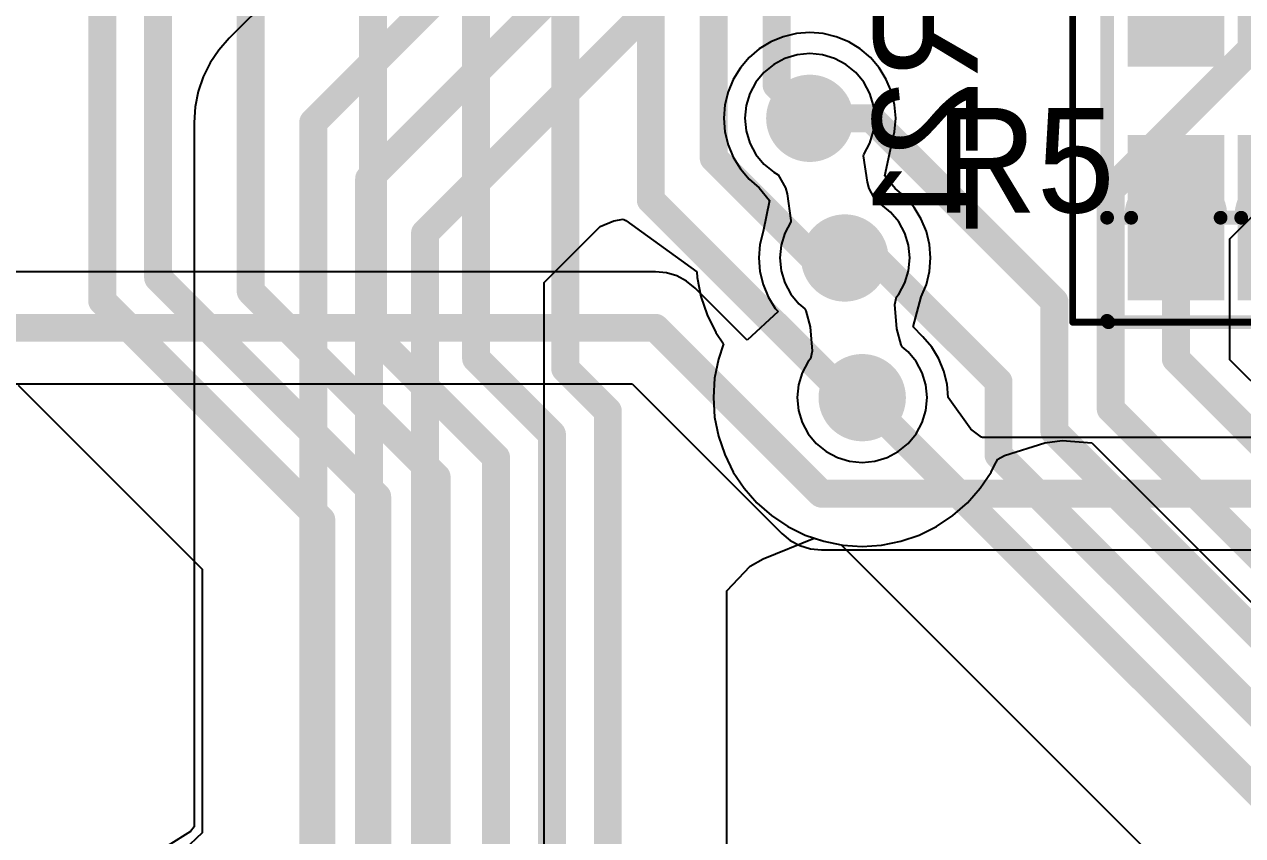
# Model space of a CAD drawing. Header units: millimetres. Extents: x 5.97 to 14.78, y 3.86 to 11.35.
# Drawn here: x 9.9952 to 10.3439, y 6.2696 to 6.5019 of the extents above; entities that cross this region are included whole.
import ezdxf

# ---------------------------------------------------------------- set-up
doc = ezdxf.new("R2010")
doc.units = ezdxf.units.MM
doc.header["$MEASUREMENT"] = 0
for name, color, linetype in [('BottomLayer', 5, 'Continuous'), ('BottomOverlay', 54, 'Continuous'), ('BottomPaste', 16, 'Continuous'), ('BottomSolder', 6, 'Continuous'), ('Mechanical13', 56, 'Continuous'), ('Mechanical15', 56, 'Continuous'), ('MidLayer1', 16, 'Continuous'), ('MidLayer2', 76, 'Continuous'), ('MultiLayer', 9, 'Continuous'), ('TopLayer', 1, 'Continuous'), ('TopOverlay', 2, 'Continuous')]:
    doc.layers.add(name, color=color, linetype=linetype)

# ---------------------------------------------------------------- blocks, each defined once
blk = doc.blocks.new('0603R_8CV_B_154')
at = {"layer": 'BottomLayer'}
for points in [[(-0.05413, 0.12106), (-0.05413, 0.09941), (-0.0128, 0.12106), (-0.0128, 0.09941)], [(0.0128, 0.12106), (0.0128, 0.09941), (0.05413, 0.12106), (0.05413, 0.09941)], [(-0.05413, 0.08957), (-0.05413, 0.06791), (-0.0128, 0.08957), (-0.0128, 0.06791)], [(0.0128, 0.08957), (0.0128, 0.06791), (0.05413, 0.08957), (0.05413, 0.06791)], [(-0.05413, 0.05807), (-0.05413, 0.03642), (-0.0128, 0.05807), (-0.0128, 0.03642)], [(0.0128, 0.05807), (0.0128, 0.03642), (0.05413, 0.05807), (0.05413, 0.03642)], [(-0.05413, 0.02657), (-0.05413, 0.00492), (-0.0128, 0.02657), (-0.0128, 0.00492)], [(0.0128, 0.02657), (0.0128, 0.00492), (0.05413, 0.02657), (0.05413, 0.00492)], [(-0.05413, -0.00492), (-0.05413, -0.02657), (-0.0128, -0.00492), (-0.0128, -0.02657)], [(0.0128, -0.00492), (0.0128, -0.02657), (0.05413, -0.00492), (0.05413, -0.02657)], [(-0.05413, -0.03642), (-0.05413, -0.05807), (-0.0128, -0.03642), (-0.0128, -0.05807)], [(0.0128, -0.03642), (0.0128, -0.05807), (0.05413, -0.03642), (0.05413, -0.05807)], [(-0.05413, -0.06791), (-0.05413, -0.08957), (-0.0128, -0.06791), (-0.0128, -0.08957)], [(0.0128, -0.06791), (0.0128, -0.08957), (0.05413, -0.06791), (0.05413, -0.08957)], [(-0.05413, -0.09941), (-0.05413, -0.12106), (-0.0128, -0.09941), (-0.0128, -0.12106)], [(0.0128, -0.09941), (0.0128, -0.12106), (0.05413, -0.09941), (0.05413, -0.12106)]]:
    blk.add_solid(points, dxfattribs=at)
at = {"layer": 'BottomOverlay', "const_width": 0.00394}
for points in [[(-0.06299, 0.12992), (-0.03346, 0.12992)], [(-0.06299, 0.12992), (-0.06299, -0.12992)], [(-0.03346, 0.12992), (0.03346, 0.12992)], [(0.03346, 0.12992), (0.06339, 0.12992)], [(0.06339, 0.12992), (0.06339, -0.12953)], [(-0.06299, -0.12992), (-0.03346, -0.12992)], [(-0.03346, -0.12992), (0.03346, -0.12992)], [(0.03346, -0.12992), (0.06299, -0.12992)], [(0.06339, -0.12953), (0.06299, -0.12992)]]:
    blk.add_lwpolyline(points, dxfattribs=at)
at = {"layer": 'BottomOverlay', "const_width": 0.00197}
for points in [[(-0.06398, 0.12992, 1), (-0.06201, 0.12992, 1)], [(-0.06398, 0.12992, 1), (-0.06201, 0.12992, 1)], [(-0.03445, 0.12992, 1), (-0.03248, 0.12992, 1)], [(-0.03445, 0.12992, 1), (-0.03248, 0.12992, 1)], [(0.03248, 0.12992, 1), (0.03445, 0.12992, 1)], [(0.03248, 0.12992, 1), (0.03445, 0.12992, 1)], [(0.0624, 0.12992, 1), (0.06437, 0.12992, 1)], [(0.0624, 0.12992, 1), (0.06437, 0.12992, 1)], [(-0.06398, -0.12992, 1), (-0.06201, -0.12992, 1)], [(-0.06398, -0.12992, 1), (-0.06201, -0.12992, 1)], [(-0.03445, -0.12992, 1), (-0.03248, -0.12992, 1)], [(-0.03445, -0.12992, 1), (-0.03248, -0.12992, 1)], [(0.03248, -0.12992, 1), (0.03445, -0.12992, 1)], [(0.03248, -0.12992, 1), (0.03445, -0.12992, 1)], [(0.06201, -0.12992, 1), (0.06398, -0.12992, 1)], [(0.06201, -0.12992, 1), (0.06398, -0.12992, 1)], [(0.0624, -0.12953, 1), (0.06437, -0.12953, 1)], [(0.0624, -0.12953, 1), (0.06437, -0.12953, 1)]]:
    blk.add_lwpolyline(points, format="xyb", close=True, dxfattribs=at)
at = {"layer": 'BottomPaste'}
for points in [[(-0.05713, 0.12406), (-0.05713, 0.09641), (-0.0098, 0.12406), (-0.0098, 0.09641)], [(0.0098, 0.12406), (0.0098, 0.09641), (0.05713, 0.12406), (0.05713, 0.09641)], [(-0.05713, 0.09257), (-0.05713, 0.06491), (-0.0098, 0.09257), (-0.0098, 0.06491)], [(0.0098, 0.09257), (0.0098, 0.06491), (0.05713, 0.09257), (0.05713, 0.06491)], [(-0.05713, 0.06107), (-0.05713, 0.03342), (-0.0098, 0.06107), (-0.0098, 0.03342)], [(0.0098, 0.06107), (0.0098, 0.03342), (0.05713, 0.06107), (0.05713, 0.03342)], [(-0.05713, 0.02957), (-0.05713, 0.00192), (-0.0098, 0.02957), (-0.0098, 0.00192)], [(0.0098, 0.02957), (0.0098, 0.00192), (0.05713, 0.02957), (0.05713, 0.00192)], [(-0.05713, -0.00192), (-0.05713, -0.02957), (-0.0098, -0.00192), (-0.0098, -0.02957)], [(0.0098, -0.00192), (0.0098, -0.02957), (0.05713, -0.00192), (0.05713, -0.02957)], [(-0.05713, -0.03342), (-0.05713, -0.06107), (-0.0098, -0.03342), (-0.0098, -0.06107)], [(0.0098, -0.03342), (0.0098, -0.06107), (0.05713, -0.03342), (0.05713, -0.06107)], [(-0.05713, -0.06491), (-0.05713, -0.09257), (-0.0098, -0.06491), (-0.0098, -0.09257)], [(0.0098, -0.06491), (0.0098, -0.09257), (0.05713, -0.06491), (0.05713, -0.09257)], [(-0.05713, -0.09641), (-0.05713, -0.12406), (-0.0098, -0.09641), (-0.0098, -0.12406)], [(0.0098, -0.09641), (0.0098, -0.12406), (0.05713, -0.09641), (0.05713, -0.12406)]]:
    blk.add_solid(points, dxfattribs=at)
at = {"layer": 'BottomSolder'}
for points in [[(-0.05663, 0.12356), (-0.05663, 0.09691), (-0.0103, 0.12356), (-0.0103, 0.09691)], [(0.0103, 0.12356), (0.0103, 0.09691), (0.05663, 0.12356), (0.05663, 0.09691)], [(-0.05663, 0.09207), (-0.05663, 0.06541), (-0.0103, 0.09207), (-0.0103, 0.06541)], [(0.0103, 0.09207), (0.0103, 0.06541), (0.05663, 0.09207), (0.05663, 0.06541)], [(-0.05663, 0.06057), (-0.05663, 0.03392), (-0.0103, 0.06057), (-0.0103, 0.03392)], [(0.0103, 0.06057), (0.0103, 0.03392), (0.05663, 0.06057), (0.05663, 0.03392)], [(-0.05663, 0.02907), (-0.05663, 0.00242), (-0.0103, 0.02907), (-0.0103, 0.00242)], [(0.0103, 0.02907), (0.0103, 0.00242), (0.05663, 0.02907), (0.05663, 0.00242)], [(-0.05663, -0.00242), (-0.05663, -0.02907), (-0.0103, -0.00242), (-0.0103, -0.02907)], [(0.0103, -0.00242), (0.0103, -0.02907), (0.05663, -0.00242), (0.05663, -0.02907)], [(-0.05663, -0.03392), (-0.05663, -0.06057), (-0.0103, -0.03392), (-0.0103, -0.06057)], [(0.0103, -0.03392), (0.0103, -0.06057), (0.05663, -0.03392), (0.05663, -0.06057)], [(-0.05663, -0.06541), (-0.05663, -0.09207), (-0.0103, -0.06541), (-0.0103, -0.09207)], [(0.0103, -0.06541), (0.0103, -0.09207), (0.05663, -0.06541), (0.05663, -0.09207)], [(-0.05663, -0.09691), (-0.05663, -0.12356), (-0.0103, -0.09691), (-0.0103, -0.12356)], [(0.0103, -0.09691), (0.0103, -0.12356), (0.05663, -0.09691), (0.05663, -0.12356)]]:
    blk.add_solid(points, dxfattribs=at)
at = {"layer": 'Mechanical13', "const_width": 0.00394}
for points in [[(-0.03346, 0.12992), (0.03346, 0.12992)], [(-0.03346, 0.12992), (-0.03346, 0.12303)], [(0.03346, 0.12992), (0.03346, 0.12303)], [(-0.03346, 0.09744), (-0.03346, 0.09154)], [(0.03346, 0.09744), (0.03346, 0.09154)], [(-0.03346, 0.06594), (-0.03346, 0.06004)], [(0.03346, 0.06594), (0.03346, 0.06004)], [(-0.03346, 0.03445), (-0.03346, 0.02854)], [(0.03346, 0.03445), (0.03346, 0.02854)], [(-0.03346, 0.00295), (-0.03346, -0.00295)], [(0.03346, 0.00295), (0.03346, -0.00295)], [(-0.03346, -0.02854), (-0.03346, -0.03445)], [(0.03346, -0.02854), (0.03346, -0.03445)], [(-0.03346, -0.06004), (-0.03346, -0.06594)], [(0.03346, -0.06004), (0.03346, -0.06594)], [(-0.03346, -0.09154), (-0.03346, -0.09744)], [(0.03346, -0.09154), (0.03346, -0.09744)], [(-0.03346, -0.12303), (-0.03346, -0.12992)], [(0.03346, -0.12303), (0.03346, -0.12992)], [(-0.03346, -0.12992), (0.03346, -0.12992)]]:
    blk.add_lwpolyline(points, dxfattribs=at)
at = {"layer": 'Mechanical13', "const_width": 0.00197}
for points in [[(-0.03445, 0.12992, 1), (-0.03248, 0.12992, 1)], [(-0.03445, 0.12992, 1), (-0.03248, 0.12992, 1)], [(0.03248, 0.12992, 1), (0.03445, 0.12992, 1)], [(0.03248, 0.12992, 1), (0.03445, 0.12992, 1)], [(-0.03445, 0.12303, 1), (-0.03248, 0.12303, 1)], [(-0.03445, 0.12303, 1), (-0.03248, 0.12303, 1)], [(0.03248, 0.12303, 1), (0.03445, 0.12303, 1)], [(0.03248, 0.12303, 1), (0.03445, 0.12303, 1)], [(-0.03445, 0.09744, 1), (-0.03248, 0.09744, 1)], [(-0.03445, 0.09744, 1), (-0.03248, 0.09744, 1)], [(0.03248, 0.09744, 1), (0.03445, 0.09744, 1)], [(0.03248, 0.09744, 1), (0.03445, 0.09744, 1)], [(-0.03445, 0.09154, 1), (-0.03248, 0.09154, 1)], [(-0.03445, 0.09154, 1), (-0.03248, 0.09154, 1)], [(0.03248, 0.09154, 1), (0.03445, 0.09154, 1)], [(0.03248, 0.09154, 1), (0.03445, 0.09154, 1)], [(-0.03445, 0.06594, 1), (-0.03248, 0.06594, 1)], [(-0.03445, 0.06594, 1), (-0.03248, 0.06594, 1)], [(0.03248, 0.06594, 1), (0.03445, 0.06594, 1)], [(0.03248, 0.06594, 1), (0.03445, 0.06594, 1)], [(-0.03445, 0.06004, 1), (-0.03248, 0.06004, 1)], [(-0.03445, 0.06004, 1), (-0.03248, 0.06004, 1)], [(0.03248, 0.06004, 1), (0.03445, 0.06004, 1)], [(0.03248, 0.06004, 1), (0.03445, 0.06004, 1)], [(-0.03445, 0.03445, 1), (-0.03248, 0.03445, 1)], [(-0.03445, 0.03445, 1), (-0.03248, 0.03445, 1)], [(0.03248, 0.03445, 1), (0.03445, 0.03445, 1)], [(0.03248, 0.03445, 1), (0.03445, 0.03445, 1)], [(-0.03445, 0.02854, 1), (-0.03248, 0.02854, 1)], [(-0.03445, 0.02854, 1), (-0.03248, 0.02854, 1)], [(0.03248, 0.02854, 1), (0.03445, 0.02854, 1)], [(0.03248, 0.02854, 1), (0.03445, 0.02854, 1)], [(-0.03445, 0.00295, 1), (-0.03248, 0.00295, 1)], [(-0.03445, 0.00295, 1), (-0.03248, 0.00295, 1)], [(0.03248, 0.00295, 1), (0.03445, 0.00295, 1)], [(0.03248, 0.00295, 1), (0.03445, 0.00295, 1)], [(-0.03445, -0.00295, 1), (-0.03248, -0.00295, 1)], [(-0.03445, -0.00295, 1), (-0.03248, -0.00295, 1)], [(0.03248, -0.00295, 1), (0.03445, -0.00295, 1)], [(0.03248, -0.00295, 1), (0.03445, -0.00295, 1)], [(-0.03445, -0.02854, 1), (-0.03248, -0.02854, 1)], [(-0.03445, -0.02854, 1), (-0.03248, -0.02854, 1)], [(0.03248, -0.02854, 1), (0.03445, -0.02854, 1)], [(0.03248, -0.02854, 1), (0.03445, -0.02854, 1)], [(-0.03445, -0.03445, 1), (-0.03248, -0.03445, 1)], [(-0.03445, -0.03445, 1), (-0.03248, -0.03445, 1)], [(0.03248, -0.03445, 1), (0.03445, -0.03445, 1)], [(0.03248, -0.03445, 1), (0.03445, -0.03445, 1)], [(-0.03445, -0.06004, 1), (-0.03248, -0.06004, 1)], [(-0.03445, -0.06004, 1), (-0.03248, -0.06004, 1)], [(0.03248, -0.06004, 1), (0.03445, -0.06004, 1)], [(0.03248, -0.06004, 1), (0.03445, -0.06004, 1)], [(-0.03445, -0.06594, 1), (-0.03248, -0.06594, 1)], [(-0.03445, -0.06594, 1), (-0.03248, -0.06594, 1)], [(0.03248, -0.06594, 1), (0.03445, -0.06594, 1)], [(0.03248, -0.06594, 1), (0.03445, -0.06594, 1)], [(-0.03445, -0.09154, 1), (-0.03248, -0.09154, 1)], [(-0.03445, -0.09154, 1), (-0.03248, -0.09154, 1)], [(0.03248, -0.09154, 1), (0.03445, -0.09154, 1)], [(0.03248, -0.09154, 1), (0.03445, -0.09154, 1)], [(-0.03445, -0.09744, 1), (-0.03248, -0.09744, 1)], [(-0.03445, -0.09744, 1), (-0.03248, -0.09744, 1)], [(0.03248, -0.09744, 1), (0.03445, -0.09744, 1)], [(0.03248, -0.09744, 1), (0.03445, -0.09744, 1)], [(-0.03445, -0.12303, 1), (-0.03248, -0.12303, 1)], [(-0.03445, -0.12303, 1), (-0.03248, -0.12303, 1)], [(0.03248, -0.12303, 1), (0.03445, -0.12303, 1)], [(0.03248, -0.12303, 1), (0.03445, -0.12303, 1)], [(-0.03445, -0.12992, 1), (-0.03248, -0.12992, 1)], [(-0.03445, -0.12992, 1), (-0.03248, -0.12992, 1)], [(0.03248, -0.12992, 1), (0.03445, -0.12992, 1)], [(0.03248, -0.12992, 1), (0.03445, -0.12992, 1)]]:
    blk.add_lwpolyline(points, format="xyb", close=True, dxfattribs=at)
at = {"layer": 'Mechanical13', "const_width": 0.00394}
for points in [[(-0.03346, 0.12303, -1), (-0.03346, 0.09744)], [(0.03346, 0.09744, -1), (0.03346, 0.12303)], [(-0.03346, 0.09154, -1), (-0.03346, 0.06594)], [(0.03346, 0.06594, -1), (0.03346, 0.09154)], [(-0.03346, 0.06004, -1), (-0.03346, 0.03445)], [(0.03346, 0.03445, -1), (0.03346, 0.06004)], [(-0.03346, 0.02854, -1), (-0.03346, 0.00295)], [(0.03346, 0.00295, -1), (0.03346, 0.02854)], [(-0.03346, -0.00295, -1), (-0.03346, -0.02854)], [(0.03346, -0.02854, -1), (0.03346, -0.00295)], [(-0.03346, -0.03445, -1), (-0.03346, -0.06004)], [(0.03346, -0.06004, -1), (0.03346, -0.03445)], [(-0.03346, -0.06594, -1), (-0.03346, -0.09154)], [(0.03346, -0.09154, -1), (0.03346, -0.06594)], [(-0.03346, -0.09744, -1), (-0.03346, -0.12303)], [(0.03346, -0.12303, -1), (0.03346, -0.09744)]]:
    blk.add_lwpolyline(points, format="xyb", dxfattribs=at)
at = {"layer": 'Mechanical15'}
for points, const_width in [([(-0.06339, 0.13976), (0.06339, 0.13976)], 0.00197), ([(-0.06339, 0.13976), (-0.06339, -0.13976)], 0.00197), ([(0.06339, 0.13976), (0.06339, -0.13976)], 0.00197), ([(0, 0.01969), (0, -0.01969)], 0.00394), ([(-0.01969, 0), (0.01969, 0)], 0.00394), ([(-0.06339, -0.13976), (0.06339, -0.13976)], 0.00197)]:
    blk.add_lwpolyline(points, dxfattribs=dict(at, const_width=const_width))
for points, const_width in [([(-0.06388, 0.13976, 1), (-0.06289, 0.13976, 1)], 0.000984), ([(-0.06388, 0.13976, 1), (-0.06289, 0.13976, 1)], 0.000984), ([(0.06289, 0.13976, 1), (0.06388, 0.13976, 1)], 0.000984), ([(0.06289, 0.13976, 1), (0.06388, 0.13976, 1)], 0.000984), ([(-0.00098, 0.01969, 1), (0.00098, 0.01969, 1)], 0.00197), ([(-0.02067, 0, 1), (-0.0187, 0, 1)], 0.00197), ([(0.0187, 0, 1), (0.02067, 0, 1)], 0.00197), ([(-0.00098, -0.01969, 1), (0.00098, -0.01969, 1)], 0.00197), ([(-0.06388, -0.13976, 1), (-0.06289, -0.13976, 1)], 0.000984), ([(-0.06388, -0.13976, 1), (-0.06289, -0.13976, 1)], 0.000984), ([(0.06289, -0.13976, 1), (0.06388, -0.13976, 1)], 0.000984), ([(0.06289, -0.13976, 1), (0.06388, -0.13976, 1)], 0.000984)]:
    blk.add_lwpolyline(points, format="xyb", close=True, dxfattribs=dict(at, const_width=const_width))

msp = doc.modelspace()

# ---------------------------------------------------------------- linework, layer by layer
at = {"layer": 'BottomLayer'}
for p, q in [((9.99341, 6.39861), (10.04613, 6.34589)), ((10.27574, 6.37843), (10.28729, 6.38208)), ((10.28729, 6.38208), (10.29225, 6.38269)), ((10.29225, 6.38269), (10.30067, 6.38202)), ((10.30067, 6.38202), (10.41248, 6.27021)), ((10.27277, 6.37549), (10.2738, 6.37738)), ((10.2738, 6.37738), (10.27574, 6.37843)), ((10.26879, 6.36907), (10.27189, 6.3737)), ((10.27189, 6.3737), (10.27277, 6.37549)), ((10.26512, 6.36488), (10.26879, 6.36907)), ((10.26093, 6.36121), (10.26512, 6.36488)), ((10.2563, 6.35811), (10.26093, 6.36121)), ((10.2513, 6.35565), (10.2563, 6.35811)), ((10.20668, 6.34884), (10.22128, 6.35478)), ((10.22128, 6.35478), (10.22398, 6.35386)), ((10.22398, 6.35386), (10.22944, 6.35277)), ((10.22944, 6.35277), (10.235, 6.35241)), ((10.235, 6.35241), (10.24056, 6.35277)), ((10.24056, 6.35277), (10.24602, 6.35386)), ((10.24602, 6.35386), (10.2513, 6.35565)), ((10.20293, 6.34672), (10.20668, 6.34884)), ((10.04613, 6.34589), (10.04613, 6.2704)), ((10.19628, 6.33969), (10.20293, 6.34672)), ((10.19628, 5.98738), (10.19628, 6.33969)), ((10.04613, 6.2704), (10.04085, 6.26545))]:
    msp.add_line(p, q, dxfattribs=at)
at = {"layer": 'BottomLayer', "const_width": 0.008}
for points in [[(10.0175, 6.4227), (10.0175, 6.6625)], [(10.0335, 6.42933), (10.0335, 6.638)], [(10.095, 6.41309), (10.095, 6.615)], [(10.1245, 6.40621), (10.1245, 6.61556)], [(10.15, 6.40334), (10.15, 6.605)], [(10.06, 6.42546), (10.06, 6.5872)], [(10.1745, 6.45161), (10.1745, 6.54355)], [(10.1925, 6.46361), (10.1925, 6.53609)], [(10.2105, 6.4845), (10.2105, 6.52863)], [(10.2105, 6.4845), (10.22, 6.475)], [(10.1925, 6.46361), (10.22111, 6.435)], [(10.1745, 6.45161), (10.23111, 6.395)], [(10.32476, 6.40611), (10.32476, 6.44654)], [(10.22111, 6.435), (10.23, 6.435)], [(10.0335, 6.42933), (10.0962, 6.36663)], [(10.06, 6.42546), (10.1132, 6.37225)], [(10.0175, 6.4227), (10.0802, 6.36)], [(10.095, 6.41309), (10.1302, 6.37788)], [(10.1245, 6.40621), (10.1462, 6.38451)], [(10.32476, 6.40611), (10.43657, 6.2943)], [(10.15, 6.40334), (10.1622, 6.39114)], [(10.23111, 6.395), (10.235, 6.395)], [(10.1622, 5.90772), (10.1622, 6.39114)], [(10.1462, 5.89772), (10.1462, 6.38451)], [(10.1302, 5.87575), (10.1302, 6.37788)], [(10.1132, 5.87475), (10.1132, 6.37225)], [(10.0962, 5.89772), (10.0962, 6.36663)], [(10.0802, 5.90772), (10.0802, 6.36)]]:
    msp.add_lwpolyline(points, dxfattribs=at)
at = {"layer": 'BottomLayer'}
for points, const_width in [([(10.2085, 6.4845, 1), (10.2125, 6.4845, 1)], 0.004), ([(10.2085, 6.4845, 1), (10.2125, 6.4845, 1)], 0.004), ([(10.21375, 6.475, 1), (10.22625, 6.475, 1)], 0.0125), ([(10.218, 6.475, 1), (10.222, 6.475, 1)], 0.004), ([(10.1905, 6.46361, 1), (10.1945, 6.46361, 1)], 0.004), ([(10.1905, 6.46361, 1), (10.1945, 6.46361, 1)], 0.004), ([(10.1725, 6.45161, 1), (10.1765, 6.45161, 1)], 0.004), ([(10.1725, 6.45161, 1), (10.1765, 6.45161, 1)], 0.004), ([(10.32276, 6.44654, 1), (10.32676, 6.44654, 1)], 0.004), ([(10.22375, 6.435, 1), (10.23625, 6.435, 1)], 0.0125), ([(10.21911, 6.435, 1), (10.22311, 6.435, 1)], 0.004), ([(10.21911, 6.435, 1), (10.22311, 6.435, 1)], 0.004), ([(10.228, 6.435, 1), (10.232, 6.435, 1)], 0.004), ([(10.0315, 6.42933, 1), (10.0355, 6.42933, 1)], 0.004), ([(10.0315, 6.42933, 1), (10.0355, 6.42933, 1)], 0.004), ([(10.058, 6.42546, 1), (10.062, 6.42546, 1)], 0.004), ([(10.058, 6.42546, 1), (10.062, 6.42546, 1)], 0.004), ([(10.0155, 6.4227, 1), (10.0195, 6.4227, 1)], 0.004), ([(10.0155, 6.4227, 1), (10.0195, 6.4227, 1)], 0.004), ([(10.093, 6.41309, 1), (10.097, 6.41309, 1)], 0.004), ([(10.093, 6.41309, 1), (10.097, 6.41309, 1)], 0.004), ([(10.1225, 6.40621, 1), (10.1265, 6.40621, 1)], 0.004), ([(10.1225, 6.40621, 1), (10.1265, 6.40621, 1)], 0.004), ([(10.32276, 6.40611, 1), (10.32676, 6.40611, 1)], 0.004), ([(10.32276, 6.40611, 1), (10.32676, 6.40611, 1)], 0.004), ([(10.148, 6.40334, 1), (10.152, 6.40334, 1)], 0.004), ([(10.148, 6.40334, 1), (10.152, 6.40334, 1)], 0.004), ([(10.22875, 6.395, 1), (10.24125, 6.395, 1)], 0.0125), ([(10.22911, 6.395, 1), (10.23311, 6.395, 1)], 0.004), ([(10.22911, 6.395, 1), (10.23311, 6.395, 1)], 0.004), ([(10.233, 6.395, 1), (10.237, 6.395, 1)], 0.004), ([(10.1602, 6.39114, 1), (10.1642, 6.39114, 1)], 0.004), ([(10.1602, 6.39114, 1), (10.1642, 6.39114, 1)], 0.004), ([(10.1442, 6.38451, 1), (10.1482, 6.38451, 1)], 0.004), ([(10.1442, 6.38451, 1), (10.1482, 6.38451, 1)], 0.004), ([(10.1282, 6.37788, 1), (10.1322, 6.37788, 1)], 0.004), ([(10.1282, 6.37788, 1), (10.1322, 6.37788, 1)], 0.004), ([(10.1112, 6.37225, 1), (10.1152, 6.37225, 1)], 0.004), ([(10.1112, 6.37225, 1), (10.1152, 6.37225, 1)], 0.004), ([(10.0942, 6.36663, 1), (10.0982, 6.36663, 1)], 0.004), ([(10.0942, 6.36663, 1), (10.0982, 6.36663, 1)], 0.004), ([(10.0782, 6.36, 1), (10.0822, 6.36, 1)], 0.004), ([(10.0782, 6.36, 1), (10.0822, 6.36, 1)], 0.004)]:
    msp.add_lwpolyline(points, format="xyb", close=True, dxfattribs=dict(at, const_width=const_width))
at = {"layer": 'MidLayer1'}
for p, q in [((10.21289, 6.49217), (10.20967, 6.49046)), ((10.21637, 6.49323), (10.21289, 6.49217)), ((10.22, 6.49359), (10.21637, 6.49323)), ((10.22363, 6.49323), (10.22, 6.49359)), ((10.22711, 6.49217), (10.22363, 6.49323)), ((10.23033, 6.49046), (10.22711, 6.49217)), ((10.20967, 6.49046), (10.20686, 6.48814)), ((10.23314, 6.48814), (10.23033, 6.49046)), ((10.20454, 6.48533), (10.20283, 6.48211)), ((10.20686, 6.48814), (10.20454, 6.48533)), ((10.23546, 6.48533), (10.23314, 6.48814)), ((10.23717, 6.48211), (10.23546, 6.48533)), ((10.20283, 6.48211), (10.20177, 6.47863)), ((10.23823, 6.47863), (10.23717, 6.48211)), ((10.20177, 6.47863), (10.20141, 6.475)), ((10.23859, 6.475), (10.23823, 6.47863)), ((10.20141, 6.475), (10.20177, 6.47137)), ((10.23823, 6.47137), (10.23859, 6.475)), ((10.20177, 6.47137), (10.20283, 6.46789)), ((10.23717, 6.46789), (10.23823, 6.47137)), ((10.20283, 6.46789), (10.20454, 6.46467)), ((10.23546, 6.46467), (10.23717, 6.46789)), ((10.20454, 6.46467), (10.20686, 6.46186)), ((10.23539, 6.46426), (10.23546, 6.46467)), ((10.23647, 6.45667), (10.23539, 6.46426)), ((10.20686, 6.46186), (10.20967, 6.45954)), ((10.20967, 6.45954), (10.21098, 6.45885)), ((10.21098, 6.45885), (10.21303, 6.4551)), ((10.21303, 6.4551), (10.21353, 6.45333)), ((10.23697, 6.4549), (10.23647, 6.45667)), ((10.23902, 6.45115), (10.23697, 6.4549)), ((10.21353, 6.45333), (10.21461, 6.44574)), ((10.24033, 6.45046), (10.23902, 6.45115)), ((10.24314, 6.44814), (10.24033, 6.45046)), ((10.24546, 6.44533), (10.24314, 6.44814)), ((10.21454, 6.44533), (10.21283, 6.44211)), ((10.21461, 6.44574), (10.21454, 6.44533)), ((10.24717, 6.44211), (10.24546, 6.44533)), ((10.21283, 6.44211), (10.21177, 6.43863)), ((10.24823, 6.43863), (10.24717, 6.44211)), ((10.21177, 6.43863), (10.21141, 6.435)), ((10.24859, 6.435), (10.24823, 6.43863)), ((10.21141, 6.435), (10.21177, 6.43137)), ((10.24823, 6.43137), (10.24859, 6.435)), ((10.21177, 6.43137), (10.21283, 6.42789)), ((10.24717, 6.42789), (10.24823, 6.43137)), ((10.21283, 6.42789), (10.21454, 6.42467)), ((10.24546, 6.42467), (10.24717, 6.42789)), ((10.21454, 6.42467), (10.21686, 6.42186)), ((10.24431, 6.42168), (10.24482, 6.42389)), ((10.24482, 6.42389), (10.24546, 6.42467)), ((10.21686, 6.42186), (10.21855, 6.42047)), ((10.21855, 6.42047), (10.21889, 6.41991)), ((10.21889, 6.41991), (10.22006, 6.41525)), ((10.24494, 6.41475), (10.24431, 6.42168)), ((10.22006, 6.41525), (10.22069, 6.40832)), ((10.24611, 6.41009), (10.24494, 6.41475)), ((10.22069, 6.40832), (10.22018, 6.40611)), ((10.24645, 6.40953), (10.24611, 6.41009)), ((10.24814, 6.40814), (10.24645, 6.40953)), ((10.25046, 6.40533), (10.24814, 6.40814)), ((10.21954, 6.40533), (10.21783, 6.40211)), ((10.22018, 6.40611), (10.21954, 6.40533)), ((10.25217, 6.40211), (10.25046, 6.40533)), ((10.21783, 6.40211), (10.21677, 6.39863)), ((10.25323, 6.39863), (10.25217, 6.40211)), ((10.21677, 6.39863), (10.21641, 6.395)), ((10.25359, 6.395), (10.25323, 6.39863)), ((10.21641, 6.395), (10.21677, 6.39137)), ((10.25323, 6.39137), (10.25359, 6.395)), ((10.21677, 6.39137), (10.21783, 6.38789)), ((10.25217, 6.38789), (10.25323, 6.39137)), ((10.21783, 6.38789), (10.21954, 6.38467)), ((10.25046, 6.38467), (10.25217, 6.38789)), ((10.21954, 6.38467), (10.22186, 6.38186)), ((10.24814, 6.38186), (10.25046, 6.38467)), ((10.22186, 6.38186), (10.22467, 6.37954)), ((10.24533, 6.37954), (10.24814, 6.38186)), ((10.22467, 6.37954), (10.22789, 6.37783)), ((10.22789, 6.37783), (10.23137, 6.37677)), ((10.23137, 6.37677), (10.235, 6.37641)), ((10.235, 6.37641), (10.23863, 6.37677)), ((10.23863, 6.37677), (10.24211, 6.37783)), ((10.24211, 6.37783), (10.24533, 6.37954))]:
    msp.add_line(p, q, dxfattribs=at)
at = {"layer": 'MidLayer1', "const_width": 0.0125}
for points in [[(10.21375, 6.475, 1), (10.22625, 6.475, 1)], [(10.22375, 6.435, 1), (10.23625, 6.435, 1)], [(10.22875, 6.395, 1), (10.24125, 6.395, 1)]]:
    msp.add_lwpolyline(points, format="xyb", close=True, dxfattribs=at)
at = {"layer": 'MidLayer2'}
for p, q in [((10.21616, 6.49927), (10.21241, 6.49837)), ((10.22, 6.49958), (10.21616, 6.49927)), ((10.22384, 6.49927), (10.22, 6.49958)), ((10.22759, 6.49837), (10.22384, 6.49927)), ((10.20884, 6.4969), (10.20555, 6.49488)), ((10.21241, 6.49837), (10.20884, 6.4969)), ((10.23116, 6.4969), (10.22759, 6.49837)), ((10.23445, 6.49488), (10.23116, 6.4969)), ((10.20262, 6.49238), (10.20012, 6.48945)), ((10.20555, 6.49488), (10.20262, 6.49238)), ((10.23738, 6.49238), (10.23445, 6.49488)), ((10.23988, 6.48945), (10.23738, 6.49238)), ((10.20012, 6.48945), (10.1981, 6.48616)), ((10.2419, 6.48616), (10.23988, 6.48945)), ((10.1981, 6.48616), (10.19663, 6.48259)), ((10.24337, 6.48259), (10.2419, 6.48616)), ((10.19663, 6.48259), (10.19573, 6.47884)), ((10.24427, 6.47884), (10.24337, 6.48259)), ((10.19573, 6.47884), (10.19542, 6.475)), ((10.24458, 6.475), (10.24427, 6.47884)), ((10.19542, 6.475), (10.19573, 6.47116)), ((10.24427, 6.47116), (10.24458, 6.475)), ((10.19573, 6.47116), (10.19663, 6.46741)), ((10.24337, 6.46741), (10.24427, 6.47116)), ((10.19663, 6.46741), (10.1981, 6.46384)), ((10.2415, 6.45854), (10.24337, 6.46741)), ((10.1981, 6.46384), (10.20012, 6.46055)), ((10.20012, 6.46055), (10.20262, 6.45762)), ((10.20262, 6.45762), (10.20555, 6.45512)), ((10.24445, 6.45488), (10.2415, 6.45854)), ((10.20555, 6.45512), (10.2085, 6.45146)), ((10.24738, 6.45238), (10.24445, 6.45488)), ((10.2085, 6.45146), (10.20663, 6.44259)), ((10.24988, 6.44945), (10.24738, 6.45238)), ((10.2519, 6.44616), (10.24988, 6.44945)), ((10.25337, 6.44259), (10.2519, 6.44616)), ((10.20663, 6.44259), (10.20573, 6.43884)), ((10.25427, 6.43884), (10.25337, 6.44259)), ((10.20573, 6.43884), (10.20542, 6.435)), ((10.25458, 6.435), (10.25427, 6.43884)), ((10.20542, 6.435), (10.20573, 6.43116)), ((10.25427, 6.43116), (10.25458, 6.435)), ((10.17583, 6.43108), (9.85876, 6.43108)), ((10.17897, 6.43077), (10.17583, 6.43108)), ((10.18198, 6.42985), (10.17897, 6.43077)), ((10.18476, 6.42837), (10.18198, 6.42985)), ((10.20573, 6.43116), (10.20663, 6.42741)), ((10.25337, 6.42741), (10.25427, 6.43116)), ((10.1872, 6.42637), (10.18476, 6.42837)), ((10.20209, 6.41148), (10.1872, 6.42637)), ((10.20663, 6.42741), (10.2081, 6.42384)), ((10.2519, 6.42384), (10.25337, 6.42741)), ((10.2081, 6.42384), (10.21012, 6.42055)), ((10.24957, 6.41533), (10.2519, 6.42384)), ((10.21091, 6.41963), (10.20209, 6.41148)), ((10.21012, 6.42055), (10.21091, 6.41963)), ((10.25238, 6.41238), (10.24957, 6.41533)), ((10.25488, 6.40945), (10.25238, 6.41238)), ((10.2569, 6.40616), (10.25488, 6.40945)), ((10.25837, 6.40259), (10.2569, 6.40616)), ((10.25927, 6.39884), (10.25837, 6.40259)), ((9.79, 6.39892), (10.16917, 6.39892)), ((10.16917, 6.39892), (10.21196, 6.35613)), ((10.25958, 6.395), (10.25927, 6.39884)), ((10.26611, 6.38599), (10.25958, 6.395)), ((10.26916, 6.38368), (10.26611, 6.38599)), ((10.26946, 6.38358), (10.26916, 6.38368)), ((10.73584, 6.38358), (10.26946, 6.38358)), ((10.21196, 6.35613), (10.2144, 6.35413)), ((10.2144, 6.35413), (10.21718, 6.35265)), ((10.21718, 6.35265), (10.22019, 6.35173)), ((10.22019, 6.35173), (10.22333, 6.35142)), ((10.22333, 6.35142), (10.6875, 6.35142))]:
    msp.add_line(p, q, dxfattribs=at)
for points, const_width in [([(10.21375, 6.475, 1), (10.22625, 6.475, 1)], 0.0125), ([(10.22375, 6.435, 1), (10.23625, 6.435, 1)], 0.0125), ([(10.17383, 6.415, 1), (10.17783, 6.415, 1)], 0.004), ([(10.17383, 6.415, 1), (10.17783, 6.415, 1)], 0.004), ([(10.22875, 6.395, 1), (10.24125, 6.395, 1)], 0.0125), ([(10.22133, 6.3675, 1), (10.22533, 6.3675, 1)], 0.004), ([(10.22133, 6.3675, 1), (10.22533, 6.3675, 1)], 0.004)]:
    msp.add_lwpolyline(points, format="xyb", close=True, dxfattribs=dict(at, const_width=const_width))
at = {"layer": 'MidLayer2', "const_width": 0.008}
for points in [[(9.79, 6.415), (10.17583, 6.415)], [(10.17583, 6.415), (10.22333, 6.3675)], [(10.22333, 6.3675), (10.7425, 6.3675)]]:
    msp.add_lwpolyline(points, dxfattribs=at)
at = {"layer": 'MultiLayer', "const_width": 0.0125}
for points in [[(10.21375, 6.475, 1), (10.22625, 6.475, 1)], [(10.22375, 6.435, 1), (10.23625, 6.435, 1)], [(10.22875, 6.395, 1), (10.24125, 6.395, 1)]]:
    msp.add_lwpolyline(points, format="xyb", close=True, dxfattribs=at)
at = {"layer": 'TopLayer'}
for p, q in [((10.34019, 6.44049), (10.45114, 6.55144)), ((10.07833, 6.52244), (10.0538, 6.49791)), ((10.0538, 6.49791), (10.05086, 6.49456)), ((10.05086, 6.49456), (10.04839, 6.49086)), ((10.04839, 6.49086), (10.04642, 6.48686)), ((10.04642, 6.48686), (10.04498, 6.48264)), ((10.04498, 6.48264), (10.04411, 6.47827)), ((10.04411, 6.47827), (10.04382, 6.47382)), ((10.04382, 6.47382), (10.04382, 6.27206)), ((10.14397, 6.428), (10.16001, 6.44404)), ((10.16001, 6.44404), (10.16394, 6.44568)), ((10.16394, 6.44568), (10.16663, 6.44609)), ((10.16663, 6.44609), (10.16737, 6.4457)), ((10.16737, 6.4457), (10.18767, 6.43104)), ((10.34019, 6.40588), (10.34019, 6.44049)), ((10.18767, 6.43104), (10.18777, 6.42944)), ((10.18777, 6.42944), (10.18886, 6.42398)), ((10.14397, 5.83079), (10.14397, 6.428)), ((10.18886, 6.42398), (10.19065, 6.4187)), ((10.19065, 6.4187), (10.19311, 6.4137)), ((10.19311, 6.4137), (10.19534, 6.41038)), ((10.19534, 6.41038), (10.19386, 6.40602)), ((10.19386, 6.40602), (10.19277, 6.40056)), ((10.46297, 6.2831), (10.34019, 6.40588)), ((10.19277, 6.40056), (10.19241, 6.395)), ((10.19241, 6.395), (10.19277, 6.38944)), ((10.19277, 6.38944), (10.19386, 6.38398)), ((10.19386, 6.38398), (10.19565, 6.3787)), ((10.19565, 6.3787), (10.19811, 6.3737)), ((10.19811, 6.3737), (10.20121, 6.36907)), ((10.20121, 6.36907), (10.20488, 6.36488)), ((10.20488, 6.36488), (10.20907, 6.36121)), ((10.20907, 6.36121), (10.2137, 6.35811)), ((10.2137, 6.35811), (10.2187, 6.35565)), ((10.2187, 6.35565), (10.22398, 6.35386)), ((10.22398, 6.35386), (10.22894, 6.35287)), ((10.22894, 6.35287), (10.59025, 5.99156)), ((10.04275, 6.2708), (10.03, 6.26278)), ((10.04382, 6.27206), (10.04275, 6.2708))]:
    msp.add_line(p, q, dxfattribs=at)
at = {"layer": 'TopLayer', "const_width": 0.008}
for points in [[(10.07789, 6.47382), (10.20183, 6.59776)], [(10.30612, 6.4546), (10.43703, 6.58551)], [(10.09389, 6.45771), (10.20244, 6.56626)], [(10.10989, 6.44211), (10.20255, 6.53476)], [(10.07789, 6.18289), (10.07789, 6.47382)], [(10.22, 6.475), (10.23756, 6.475)], [(10.23756, 6.475), (10.29, 6.42256)], [(10.09389, 6.17627), (10.09389, 6.45771)], [(10.30612, 6.39177), (10.30612, 6.4546)], [(10.10989, 5.83079), (10.10989, 6.44211)], [(10.23, 6.435), (10.23857, 6.435)], [(10.23857, 6.435), (10.274, 6.39957)], [(10.29, 6.38525), (10.29, 6.42256)], [(10.274, 6.37863), (10.274, 6.39957)], [(10.235, 6.395), (10.62433, 6.00567)], [(10.30612, 6.39177), (10.63788, 6.06)], [(10.29, 6.38525), (10.63125, 6.044)], [(10.274, 6.37863), (10.62463, 6.028)]]:
    msp.add_lwpolyline(points, dxfattribs=at)
at = {"layer": 'TopLayer'}
for points, const_width in [([(10.21375, 6.475, 1), (10.22625, 6.475, 1)], 0.0125), ([(10.07589, 6.47382, 1), (10.07989, 6.47382, 1)], 0.004), ([(10.07589, 6.47382, 1), (10.07989, 6.47382, 1)], 0.004), ([(10.218, 6.475, 1), (10.222, 6.475, 1)], 0.004), ([(10.23556, 6.475, 1), (10.23956, 6.475, 1)], 0.004), ([(10.23556, 6.475, 1), (10.23956, 6.475, 1)], 0.004), ([(10.09189, 6.45771, 1), (10.09589, 6.45771, 1)], 0.004), ([(10.09189, 6.45771, 1), (10.09589, 6.45771, 1)], 0.004), ([(10.30412, 6.4546, 1), (10.30812, 6.4546, 1)], 0.004), ([(10.30412, 6.4546, 1), (10.30812, 6.4546, 1)], 0.004), ([(10.22375, 6.435, 1), (10.23625, 6.435, 1)], 0.0125), ([(10.10789, 6.44211, 1), (10.11189, 6.44211, 1)], 0.004), ([(10.10789, 6.44211, 1), (10.11189, 6.44211, 1)], 0.004), ([(10.228, 6.435, 1), (10.232, 6.435, 1)], 0.004), ([(10.23657, 6.435, 1), (10.24057, 6.435, 1)], 0.004), ([(10.23657, 6.435, 1), (10.24057, 6.435, 1)], 0.004), ([(10.288, 6.42256, 1), (10.292, 6.42256, 1)], 0.004), ([(10.288, 6.42256, 1), (10.292, 6.42256, 1)], 0.004), ([(10.22875, 6.395, 1), (10.24125, 6.395, 1)], 0.0125), ([(10.272, 6.39957, 1), (10.276, 6.39957, 1)], 0.004), ([(10.272, 6.39957, 1), (10.276, 6.39957, 1)], 0.004), ([(10.233, 6.395, 1), (10.237, 6.395, 1)], 0.004), ([(10.30412, 6.39177, 1), (10.30812, 6.39177, 1)], 0.004), ([(10.30412, 6.39177, 1), (10.30812, 6.39177, 1)], 0.004), ([(10.288, 6.38525, 1), (10.292, 6.38525, 1)], 0.004), ([(10.288, 6.38525, 1), (10.292, 6.38525, 1)], 0.004), ([(10.272, 6.37863, 1), (10.276, 6.37863, 1)], 0.004), ([(10.272, 6.37863, 1), (10.276, 6.37863, 1)], 0.004)]:
    msp.add_lwpolyline(points, format="xyb", close=True, dxfattribs=dict(at, const_width=const_width))

# ---------------------------------------------------------------- block references
at = {"rotation": 270}
msp.add_blockref('0603R_8CV_B_154', (10.435, 6.48), dxfattribs=at)

# ---------------------------------------------------------------- texts
at = {"layer": 'BottomOverlay', "text_generation_flag": 2}
msp.add_text('R21', height=0.03, rotation=90, dxfattribs=at).set_placement((10.268, 6.515))
at = {"layer": 'TopOverlay'}
msp.add_text('R5', height=0.03, dxfattribs=at).set_placement((10.256, 6.448))

doc.saveas('drawing.dxf')
